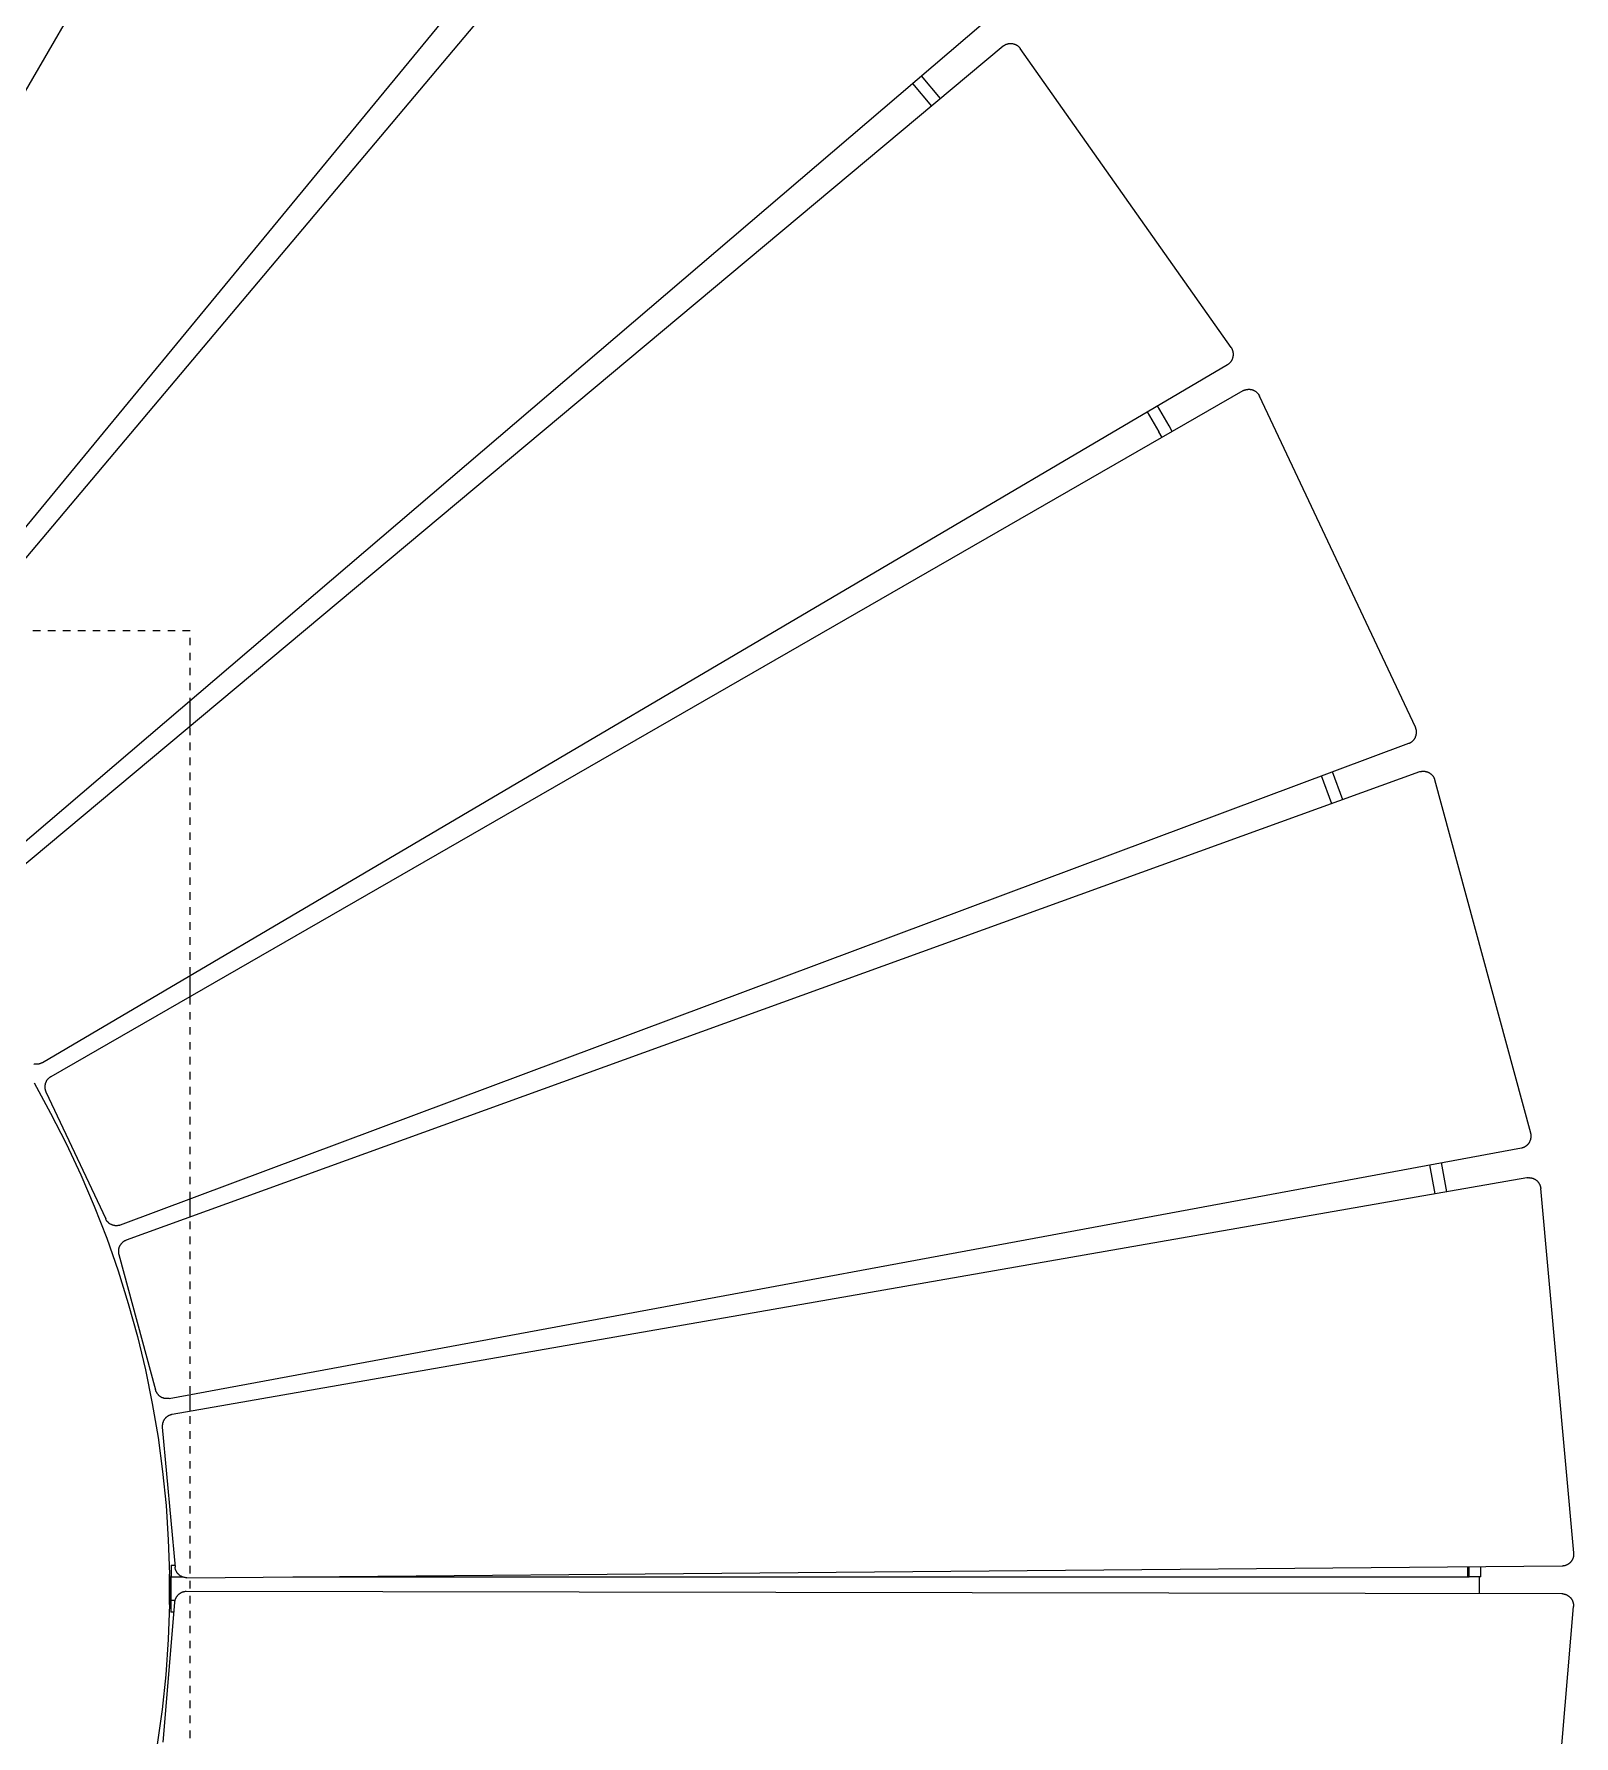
# Model space of a CAD drawing. Header units: inches. Extents: x -4 to 200, y 0 to 129.
# Drawn here: x 49.53 to 70.1, y 30.37 to 53.1 of the extents above; entities that cross this region are included whole.
import ezdxf

# ---------------------------------------------------------------- set-up
doc = ezdxf.new("R2010")
doc.units = ezdxf.units.IN
doc.linetypes.add('HIDDEN', pattern=[1.905, 1.27, -0.635])
doc.layers.add('ZANO_R', color=7, linetype='Continuous', lineweight=0)
doc.layers.add('ZANO_R_przerywana', color=250, linetype='HIDDEN', lineweight=0)

msp = doc.modelspace()

# ---------------------------------------------------------------- linework, layer by layer
at = {"layer": 'ZANO_R'}
for p, q in [((53.92983, 60.15051), (44.71643, 44.25046)), ((46.51442, 43.00105), (58.20336, 57.18086)), ((58.51656, 56.91995), (46.68212, 42.86135)), ((48.23584, 41.3187), (62.20949, 53.25333)), ((62.47264, 52.94199), (48.37673, 41.152)), ((62.47598, 52.94471), (62.47264, 52.94199)), ((62.4794, 52.94734), (62.47598, 52.94471)), ((62.48289, 52.94987), (62.4794, 52.94734)), ((62.48289, 52.94987), (62.48733, 52.9529)), ((62.48733, 52.9529), (62.49188, 52.95577)), ((62.49188, 52.95577), (62.49652, 52.95848)), ((62.49652, 52.95848), (62.50126, 52.96104)), ((62.50126, 52.96104), (62.50607, 52.96343)), ((62.50607, 52.96343), (62.51097, 52.96565)), ((62.51097, 52.96565), (62.51594, 52.96771)), ((62.51594, 52.96771), (62.52098, 52.9696)), ((62.52098, 52.9696), (62.52607, 52.97131)), ((62.52607, 52.97131), (62.53123, 52.97285)), ((62.53123, 52.97285), (62.53643, 52.97421)), ((62.53643, 52.97421), (62.54168, 52.97539)), ((62.54168, 52.97539), (62.54696, 52.97639)), ((62.54696, 52.97639), (62.55228, 52.97722)), ((62.55228, 52.97722), (62.55762, 52.97786)), ((62.55762, 52.97786), (62.56297, 52.97831)), ((62.56297, 52.97831), (62.56834, 52.97859)), ((62.56834, 52.97859), (62.57372, 52.97868)), ((62.57372, 52.97868), (62.5791, 52.97859)), ((62.5791, 52.97859), (62.58447, 52.97831)), ((62.58447, 52.97831), (62.58983, 52.97785)), ((62.58983, 52.97785), (62.59517, 52.97721)), ((62.59517, 52.97721), (62.60048, 52.97638)), ((62.60048, 52.97638), (62.60577, 52.97538)), ((62.60577, 52.97538), (62.61101, 52.97419)), ((62.61101, 52.97419), (62.61622, 52.97283)), ((62.61622, 52.97283), (62.62137, 52.97129)), ((62.62137, 52.97129), (62.62647, 52.96957)), ((62.62647, 52.96957), (62.6315, 52.96768)), ((62.6315, 52.96768), (62.63647, 52.96563)), ((62.63647, 52.96563), (62.64136, 52.9634)), ((62.64136, 52.9634), (62.64618, 52.961)), ((62.64618, 52.961), (62.65091, 52.95845)), ((62.65091, 52.95845), (62.65555, 52.95573)), ((62.65555, 52.95573), (62.6601, 52.95286)), ((62.6601, 52.95286), (62.66455, 52.94983)), ((62.66455, 52.94983), (62.66888, 52.94665)), ((62.66888, 52.94665), (62.67311, 52.94333)), ((62.67311, 52.94333), (62.67723, 52.93986)), ((62.67723, 52.93986), (62.68122, 52.93626)), ((62.68122, 52.93626), (62.68508, 52.93252)), ((62.68508, 52.93252), (62.68882, 52.92865)), ((62.68882, 52.92865), (62.69242, 52.92466)), ((62.69242, 52.92466), (62.69589, 52.92055)), ((62.69589, 52.92055), (62.69921, 52.91632)), ((62.69921, 52.91632), (62.70238, 52.91198)), ((65.52151, 48.91631), (62.70238, 52.91198)), ((61.63723, 52.24325), (61.38134, 52.54602)), ((61.26158, 52.44373), (61.51642, 52.1422)), ((65.52454, 48.91186), (65.52151, 48.91631)), ((65.52741, 48.90731), (65.52454, 48.91186)), ((65.53013, 48.90267), (65.52741, 48.90731)), ((65.53268, 48.89794), (65.53013, 48.90267)), ((65.53507, 48.89312), (65.53268, 48.89794)), ((65.5373, 48.88823), (65.53507, 48.89312)), ((65.53935, 48.88326), (65.5373, 48.88823)), ((49.63897, 39.36298), (65.47276, 48.6898)), ((65.47276, 48.6898), (65.47644, 48.69204)), ((65.47644, 48.69204), (65.48006, 48.69437)), ((65.48006, 48.69437), (65.48362, 48.69681)), ((65.48362, 48.69681), (65.48796, 48.69999)), ((65.48796, 48.69999), (65.49219, 48.70331)), ((65.49219, 48.70331), (65.4963, 48.70677)), ((65.4963, 48.70677), (65.5003, 48.71037)), ((65.5003, 48.71037), (65.50417, 48.71411)), ((65.50417, 48.71411), (65.5079, 48.71798)), ((65.5079, 48.71798), (65.51151, 48.72197)), ((65.51151, 48.72197), (65.51497, 48.72608)), ((65.51497, 48.72608), (65.5183, 48.73031)), ((65.5183, 48.73031), (65.52147, 48.73465)), ((65.52147, 48.73465), (65.5245, 48.73909)), ((65.5245, 48.73909), (65.52738, 48.74364)), ((65.52738, 48.74364), (65.53009, 48.74828)), ((65.53009, 48.74828), (65.53265, 48.75301)), ((65.53265, 48.75301), (65.53504, 48.75783)), ((65.53504, 48.75783), (65.53727, 48.76273)), ((65.53727, 48.76273), (65.53933, 48.76769)), ((65.53933, 48.76769), (65.54122, 48.77273)), ((65.54124, 48.87822), (65.53935, 48.88326)), ((65.54122, 48.77273), (65.54293, 48.77783)), ((65.54295, 48.87312), (65.54124, 48.87822)), ((65.54293, 48.77783), (65.54447, 48.78298)), ((65.54449, 48.86797), (65.54295, 48.87312)), ((65.54447, 48.78298), (65.54584, 48.78818)), ((65.54585, 48.86276), (65.54449, 48.86797)), ((65.54584, 48.78818), (65.54702, 48.79343)), ((65.54704, 48.85752), (65.54585, 48.86276)), ((65.54702, 48.79343), (65.54803, 48.79871)), ((65.54804, 48.85223), (65.54704, 48.85752)), ((65.54803, 48.79871), (65.54885, 48.80403)), ((65.54886, 48.84692), (65.54804, 48.85223)), ((65.54885, 48.80403), (65.54949, 48.80937)), ((65.5495, 48.84158), (65.54886, 48.84692)), ((65.54949, 48.80937), (65.54995, 48.81472)), ((65.54996, 48.83622), (65.5495, 48.84158)), ((65.54995, 48.81472), (65.55023, 48.8201)), ((65.55023, 48.83085), (65.54996, 48.83622)), ((65.55032, 48.82547), (65.55023, 48.83085)), ((65.55023, 48.8201), (65.55032, 48.82547)), ((65.67784, 48.3375), (49.74878, 39.17435)), ((65.68161, 48.3396), (65.67784, 48.3375)), ((65.68543, 48.34159), (65.68161, 48.3396)), ((65.6893, 48.34348), (65.68543, 48.34159)), ((65.6893, 48.34348), (65.69421, 48.34569)), ((65.69421, 48.34569), (65.69919, 48.34772)), ((65.69919, 48.34772), (65.70423, 48.34959)), ((65.70423, 48.34959), (65.70933, 48.35128)), ((65.70933, 48.35128), (65.71449, 48.3528)), ((65.71449, 48.3528), (65.7197, 48.35414)), ((65.7197, 48.35414), (65.72495, 48.35531)), ((65.72495, 48.35531), (65.73024, 48.35629)), ((65.73024, 48.35629), (65.73556, 48.35709)), ((65.73556, 48.35709), (65.7409, 48.35771)), ((65.7409, 48.35771), (65.74626, 48.35815)), ((65.74626, 48.35815), (65.75163, 48.3584)), ((65.75163, 48.3584), (65.75701, 48.35847)), ((65.75701, 48.35847), (65.76239, 48.35836)), ((65.76239, 48.35836), (65.76776, 48.35806)), ((65.76776, 48.35806), (65.77311, 48.35758)), ((65.77311, 48.35758), (65.77845, 48.35692)), ((65.77845, 48.35692), (65.78376, 48.35608)), ((65.78376, 48.35608), (65.78904, 48.35505)), ((65.78904, 48.35505), (65.79428, 48.35385)), ((65.79428, 48.35385), (65.79948, 48.35246)), ((65.79948, 48.35246), (65.80463, 48.3509)), ((65.80463, 48.3509), (65.80972, 48.34917)), ((65.80972, 48.34917), (65.81475, 48.34726)), ((65.81475, 48.34726), (65.81971, 48.34518)), ((65.81971, 48.34518), (65.82459, 48.34294)), ((65.82459, 48.34294), (65.8294, 48.34052)), ((65.8294, 48.34052), (65.83412, 48.33795)), ((65.83412, 48.33795), (65.83875, 48.33522)), ((65.83875, 48.33522), (65.84329, 48.33232)), ((65.84329, 48.33232), (65.84772, 48.32928)), ((65.84772, 48.32928), (65.85205, 48.32609)), ((65.85205, 48.32609), (65.85627, 48.32275)), ((65.85627, 48.32275), (65.86037, 48.31927)), ((65.86037, 48.31927), (65.86434, 48.31565)), ((65.86434, 48.31565), (65.8682, 48.31189)), ((65.8682, 48.31189), (65.87192, 48.30801)), ((65.87192, 48.30801), (65.8755, 48.30401)), ((65.8755, 48.30401), (65.87895, 48.29988)), ((65.87895, 48.29988), (65.88226, 48.29564)), ((65.88226, 48.29564), (65.88542, 48.29128)), ((65.88542, 48.29128), (65.88843, 48.28682)), ((65.88843, 48.28682), (65.89128, 48.28227)), ((65.89128, 48.28227), (65.89398, 48.27761)), ((65.89398, 48.27761), (65.89651, 48.27287)), ((65.89651, 48.27287), (65.89889, 48.26804)), ((67.98135, 43.84354), (65.89889, 48.26804)), ((64.39864, 48.05709), (64.55444, 47.79032)), ((64.69085, 47.86907), (64.53435, 48.13703)), ((64.59727, 47.7159), (64.55444, 47.79032)), ((64.7338, 47.79444), (64.69085, 47.86907)), ((51.6115, 43.8576), (51.6115, 44.20179)), ((67.94187, 43.65734), (67.94588, 43.66093)), ((67.94588, 43.66093), (67.94976, 43.66465)), ((67.94976, 43.66465), (67.95352, 43.6685)), ((67.95352, 43.6685), (67.95714, 43.67248)), ((67.95714, 43.67248), (67.96062, 43.67658)), ((67.96062, 43.67658), (67.96396, 43.6808)), ((67.96396, 43.6808), (67.96715, 43.68512)), ((67.96715, 43.68512), (67.97019, 43.68956)), ((67.97019, 43.68956), (67.97308, 43.69409)), ((67.97308, 43.69409), (67.97582, 43.69872)), ((67.97582, 43.69872), (67.97839, 43.70345)), ((67.97839, 43.70345), (67.9808, 43.70825)), ((67.9808, 43.70825), (67.98305, 43.71314)), ((67.98355, 43.83864), (67.98135, 43.84354)), ((67.98305, 43.71314), (67.98513, 43.7181)), ((67.98559, 43.83366), (67.98355, 43.83864)), ((67.98513, 43.7181), (67.98704, 43.72313)), ((67.98746, 43.82862), (67.98559, 43.83366)), ((67.98704, 43.72313), (67.98877, 43.72822)), ((67.98915, 43.82351), (67.98746, 43.82862)), ((67.98877, 43.72822), (67.99033, 43.73337)), ((67.99067, 43.81835), (67.98915, 43.82351)), ((67.99033, 43.73337), (67.99171, 43.73856)), ((67.99201, 43.81315), (67.99067, 43.81835)), ((67.99171, 43.73856), (67.99292, 43.74381)), ((67.99318, 43.8079), (67.99201, 43.81315)), ((67.99292, 43.74381), (67.99394, 43.74908)), ((67.99416, 43.80261), (67.99318, 43.8079)), ((67.99394, 43.74908), (67.99479, 43.7544)), ((67.99496, 43.79729), (67.99416, 43.80261)), ((67.99479, 43.7544), (67.99545, 43.75973)), ((67.99558, 43.79195), (67.99496, 43.79729)), ((67.99545, 43.75973), (67.99593, 43.76509)), ((67.99602, 43.78659), (67.99558, 43.79195)), ((67.99593, 43.76509), (67.99623, 43.77046)), ((67.99627, 43.78121), (67.99602, 43.78659)), ((67.99623, 43.77046), (67.99634, 43.77584)), ((67.99634, 43.77584), (67.99627, 43.78121)), ((50.68117, 37.19333), (67.894, 43.62894)), ((67.894, 43.62894), (67.89802, 43.6305)), ((67.89802, 43.6305), (67.90199, 43.63218)), ((67.90199, 43.63218), (67.90591, 43.63396)), ((67.90591, 43.63396), (67.91074, 43.63633)), ((67.91074, 43.63633), (67.91548, 43.63887)), ((67.91548, 43.63887), (67.92013, 43.64157)), ((67.92013, 43.64157), (67.92469, 43.64442)), ((67.92469, 43.64442), (67.92915, 43.64743)), ((67.92915, 43.64743), (67.9335, 43.65059)), ((67.9335, 43.65059), (67.93775, 43.65389)), ((67.93775, 43.65389), (67.94187, 43.65734)), ((68.03479, 43.24638), (50.75656, 36.98849)), ((67.01111, 42.87562), (66.87416, 43.24764)), ((68.03886, 43.24779), (68.03479, 43.24638)), ((68.04297, 43.24909), (68.03886, 43.24779)), ((68.04712, 43.25028), (68.04297, 43.24909)), ((68.04712, 43.25028), (68.05233, 43.2516)), ((68.05233, 43.2516), (68.05759, 43.25274)), ((68.05759, 43.25274), (68.06288, 43.25371)), ((68.06288, 43.25371), (68.0682, 43.25449)), ((68.0682, 43.25449), (68.07354, 43.25509)), ((68.07354, 43.25509), (68.0789, 43.25551)), ((68.0789, 43.25551), (68.08428, 43.25574)), ((68.08428, 43.25574), (68.08965, 43.25579)), ((68.08965, 43.25579), (68.09503, 43.25565)), ((68.09503, 43.25565), (68.1004, 43.25534)), ((68.1004, 43.25534), (68.10576, 43.25484)), ((68.10576, 43.25484), (68.11109, 43.25415)), ((68.11109, 43.25415), (68.1164, 43.25329)), ((68.1164, 43.25329), (68.12167, 43.25224)), ((68.12167, 43.25224), (68.12691, 43.25102)), ((68.12691, 43.25102), (68.1321, 43.24962)), ((68.1321, 43.24962), (68.13724, 43.24804)), ((68.13724, 43.24804), (68.14233, 43.24628)), ((68.14233, 43.24628), (68.14735, 43.24436)), ((68.14735, 43.24436), (68.1523, 43.24226)), ((68.1523, 43.24226), (68.15718, 43.23999)), ((68.15718, 43.23999), (68.16198, 43.23756)), ((68.16198, 43.23756), (68.16669, 43.23497)), ((68.16669, 43.23497), (68.17131, 43.23222)), ((68.17131, 43.23222), (68.17583, 43.22931)), ((68.17583, 43.22931), (68.18026, 43.22625)), ((68.18026, 43.22625), (68.18457, 43.22304)), ((68.18457, 43.22304), (68.18877, 43.21969)), ((68.18877, 43.21969), (68.19286, 43.21619)), ((68.19286, 43.21619), (68.19683, 43.21256)), ((68.19683, 43.21256), (68.20066, 43.20879)), ((68.20066, 43.20879), (68.20437, 43.20489)), ((68.20437, 43.20489), (68.20794, 43.20087)), ((66.86302, 42.82198), (66.72663, 43.19248)), ((68.20794, 43.20087), (68.21138, 43.19673)), ((68.21138, 43.19673), (68.21466, 43.19248)), ((68.21466, 43.19248), (68.21781, 43.18811)), ((68.21781, 43.18811), (68.2208, 43.18364)), ((68.2208, 43.18364), (68.22363, 43.17907)), ((68.22363, 43.17907), (68.22631, 43.17441)), ((68.22631, 43.17441), (68.22883, 43.16966)), ((68.22883, 43.16966), (68.23119, 43.16482)), ((68.23119, 43.16482), (68.23338, 43.15991)), ((68.23338, 43.15991), (68.23539, 43.15492)), ((68.23539, 43.15492), (68.23724, 43.14987)), ((68.23724, 43.14987), (68.23892, 43.14476)), ((68.23892, 43.14476), (68.24042, 43.1396)), ((69.52293, 38.4207), (68.24042, 43.1396)), ((51.6115, 40.24588), (51.6115, 40.52489)), ((49.52856, 39.34416), (49.52322, 39.34531)), ((49.53392, 39.3432), (49.52856, 39.34416)), ((49.53932, 39.34243), (49.53392, 39.3432)), ((49.54474, 39.34184), (49.53932, 39.34243)), ((49.55018, 39.34144), (49.54474, 39.34184)), ((49.55563, 39.34123), (49.55018, 39.34144)), ((49.56108, 39.3412), (49.55563, 39.34123)), ((49.56653, 39.34137), (49.56108, 39.3412)), ((49.57197, 39.34172), (49.56653, 39.34137)), ((49.5774, 39.34226), (49.57197, 39.34172)), ((49.5828, 39.34299), (49.5774, 39.34226)), ((49.58817, 39.34391), (49.5828, 39.34299)), ((49.59351, 39.34501), (49.58817, 39.34391)), ((49.59881, 39.3463), (49.59351, 39.34501)), ((49.60406, 39.34776), (49.59881, 39.3463)), ((49.60926, 39.34941), (49.60406, 39.34776)), ((49.6144, 39.35124), (49.60926, 39.34941)), ((49.61947, 39.35325), (49.6144, 39.35124)), ((49.62447, 39.35543), (49.61947, 39.35325)), ((49.62939, 39.35778), (49.62447, 39.35543)), ((49.63422, 39.3603), (49.62939, 39.35778)), ((49.63897, 39.36298), (49.63422, 39.3603)), ((49.6887, 39.11262), (49.6862, 39.10778)), ((49.69137, 39.11738), (49.6887, 39.11262)), ((49.69421, 39.12203), (49.69137, 39.11738)), ((49.6972, 39.12659), (49.69421, 39.12203)), ((49.70035, 39.13104), (49.6972, 39.12659)), ((49.70366, 39.13538), (49.70035, 39.13104)), ((49.70711, 39.1396), (49.70366, 39.13538)), ((49.7107, 39.1437), (49.70711, 39.1396)), ((49.71444, 39.14767), (49.7107, 39.1437)), ((49.71831, 39.15151), (49.71444, 39.14767)), ((49.72231, 39.15522), (49.71831, 39.15151)), ((49.72643, 39.15878), (49.72231, 39.15522)), ((49.73068, 39.1622), (49.72643, 39.15878)), ((49.73504, 39.16547), (49.73068, 39.1622)), ((49.73952, 39.16859), (49.73504, 39.16547)), ((49.7441, 39.17155), (49.73952, 39.16859)), ((49.74878, 39.17435), (49.7441, 39.17155)), ((49.5259, 39.09066), (49.74795, 38.68924)), ((49.66997, 39.04487), (49.66982, 39.03942)), ((49.66982, 39.03942), (49.66986, 39.03397)), ((49.66986, 39.03397), (49.67008, 39.02852)), ((49.6703, 39.05032), (49.66997, 39.04487)), ((49.67008, 39.02852), (49.6705, 39.02309)), ((49.67083, 39.05574), (49.6703, 39.05032)), ((49.6705, 39.02309), (49.6711, 39.01767)), ((49.67154, 39.06115), (49.67083, 39.05574)), ((49.6711, 39.01767), (49.67189, 39.01227)), ((49.67245, 39.06653), (49.67154, 39.06115)), ((49.67189, 39.01227), (49.67287, 39.00691)), ((49.67353, 39.07187), (49.67245, 39.06653)), ((49.67287, 39.00691), (49.67403, 39.00158)), ((49.6748, 39.07717), (49.67353, 39.07187)), ((49.67403, 39.00158), (49.67538, 38.9963)), ((49.67626, 39.08243), (49.6748, 39.07717)), ((49.67538, 38.9963), (49.67691, 38.99106)), ((49.67789, 39.08763), (49.67626, 39.08243)), ((49.67691, 38.99106), (49.67862, 38.98589)), ((49.6797, 39.09277), (49.67789, 39.08763)), ((49.67862, 38.98589), (49.6805, 38.98077)), ((49.68169, 39.09785), (49.6797, 39.09277)), ((49.6805, 38.98077), (49.68257, 38.97572)), ((49.68386, 39.10285), (49.68169, 39.09785)), ((49.68257, 38.97572), (49.6848, 38.97075)), ((49.6862, 39.10778), (49.68386, 39.10285)), ((49.6848, 38.97075), (50.48351, 37.27378)), ((49.74795, 38.68924), (49.95631, 38.28056)), ((49.95631, 38.28056), (50.15076, 37.86508)), ((51.33079, 34.87566), (69.39965, 38.22452)), ((69.39965, 38.22452), (69.40387, 38.22537)), ((69.40387, 38.22537), (69.40808, 38.22633)), ((69.40808, 38.22633), (69.41225, 38.2274)), ((69.41225, 38.2274), (69.41742, 38.2289)), ((69.41742, 38.2289), (69.42253, 38.23057)), ((69.42253, 38.23057), (69.42758, 38.23242)), ((69.42758, 38.23242), (69.43256, 38.23444)), ((69.43256, 38.23444), (69.43748, 38.23663)), ((69.43748, 38.23663), (69.44231, 38.23898)), ((69.44231, 38.23898), (69.44706, 38.2415)), ((69.44706, 38.2415), (69.45173, 38.24418)), ((69.45173, 38.24418), (69.4563, 38.24702)), ((69.4563, 38.24702), (69.46076, 38.25001)), ((69.46076, 38.25001), (69.46513, 38.25315)), ((69.46513, 38.25315), (69.46938, 38.25644)), ((69.46938, 38.25644), (69.47353, 38.25987)), ((69.47353, 38.25987), (69.47755, 38.26345)), ((69.47755, 38.26345), (69.48144, 38.26715)), ((69.48144, 38.26715), (69.48521, 38.27099)), ((69.48521, 38.27099), (69.48884, 38.27495)), ((69.48884, 38.27495), (69.49234, 38.27904)), ((69.49234, 38.27904), (69.4957, 38.28324)), ((69.4957, 38.28324), (69.49891, 38.28756)), ((69.49891, 38.28756), (69.50197, 38.29198)), ((69.50197, 38.29198), (69.50487, 38.29651)), ((69.50487, 38.29651), (69.50763, 38.30113)), ((69.50763, 38.30113), (69.51022, 38.30584)), ((69.51022, 38.30584), (69.51265, 38.31064)), ((69.51265, 38.31064), (69.51491, 38.31551)), ((69.51491, 38.31551), (69.51701, 38.32047)), ((69.51701, 38.32047), (69.51894, 38.32549)), ((69.51894, 38.32549), (69.52069, 38.33057)), ((69.52069, 38.33057), (69.52227, 38.33571)), ((69.52227, 38.33571), (69.52367, 38.34091)), ((69.52426, 38.41549), (69.52293, 38.4207)), ((69.52367, 38.34091), (69.5249, 38.34614)), ((69.5254, 38.41023), (69.52426, 38.41549)), ((69.5249, 38.34614), (69.52594, 38.35142)), ((69.52636, 38.40494), (69.5254, 38.41023)), ((69.52594, 38.35142), (69.52681, 38.35673)), ((69.52714, 38.39962), (69.52636, 38.40494)), ((69.52681, 38.35673), (69.52749, 38.36206)), ((69.52774, 38.39427), (69.52714, 38.39962)), ((69.52749, 38.36206), (69.52799, 38.36742)), ((69.52816, 38.38891), (69.52774, 38.39427)), ((69.52799, 38.36742), (69.52831, 38.37278)), ((69.52839, 38.38354), (69.52816, 38.38891)), ((69.52831, 38.37278), (69.52844, 38.37816)), ((69.52844, 38.37816), (69.52839, 38.38354)), ((68.24486, 37.60897), (68.17485, 37.99752)), ((68.40001, 37.63608), (68.32972, 38.02622)), ((50.15076, 37.86508), (50.33107, 37.44326)), ((69.47187, 37.82333), (51.36946, 34.66085)), ((69.47612, 37.82401), (69.47187, 37.82333)), ((69.4804, 37.82458), (69.47612, 37.82401)), ((69.48468, 37.82503), (69.4804, 37.82458)), ((69.48468, 37.82503), (69.49005, 37.82542)), ((69.49005, 37.82542), (69.49542, 37.82564)), ((69.49542, 37.82564), (69.5008, 37.82567)), ((69.5008, 37.82567), (69.50618, 37.82551)), ((69.50618, 37.82551), (69.51154, 37.82517)), ((69.51154, 37.82517), (69.5169, 37.82465)), ((69.5169, 37.82465), (69.52223, 37.82395)), ((69.52223, 37.82395), (69.52753, 37.82307)), ((69.52753, 37.82307), (69.5328, 37.822)), ((69.5328, 37.822), (69.53804, 37.82076)), ((69.53804, 37.82076), (69.54322, 37.81933)), ((69.54322, 37.81933), (69.54836, 37.81773)), ((69.54836, 37.81773), (69.55344, 37.81596)), ((69.55344, 37.81596), (69.55845, 37.81402)), ((69.55845, 37.81402), (69.56339, 37.8119)), ((69.56339, 37.8119), (69.56826, 37.80962)), ((69.56826, 37.80962), (69.57305, 37.80717)), ((69.57305, 37.80717), (69.57775, 37.80456)), ((69.57775, 37.80456), (69.58236, 37.80179)), ((69.58236, 37.80179), (69.58688, 37.79886)), ((69.58688, 37.79886), (69.59129, 37.79579)), ((69.59129, 37.79579), (69.59559, 37.79256)), ((69.59559, 37.79256), (69.59978, 37.78919)), ((69.59978, 37.78919), (69.60385, 37.78568)), ((69.60385, 37.78568), (69.60781, 37.78203)), ((69.60781, 37.78203), (69.61163, 37.77825)), ((69.61163, 37.77825), (69.61532, 37.77434)), ((69.61532, 37.77434), (69.61888, 37.7703)), ((69.61888, 37.7703), (69.62229, 37.76615)), ((69.62229, 37.76615), (69.62557, 37.76188)), ((69.62557, 37.76188), (69.62869, 37.7575)), ((69.62869, 37.7575), (69.63167, 37.75302)), ((69.63167, 37.75302), (69.63449, 37.74844)), ((69.63449, 37.74844), (69.63715, 37.74377)), ((51.6115, 37.29814), (51.6115, 37.54116)), ((69.63715, 37.74377), (69.63965, 37.73901)), ((69.63965, 37.73901), (69.64199, 37.73416)), ((69.64199, 37.73416), (69.64416, 37.72924)), ((69.64416, 37.72924), (69.64616, 37.72425)), ((69.64616, 37.72425), (69.64798, 37.71919)), ((69.64798, 37.71919), (69.64964, 37.71408)), ((69.64964, 37.71408), (69.65112, 37.7089)), ((69.65112, 37.7089), (69.65242, 37.70369)), ((69.65242, 37.70369), (69.65354, 37.69843)), ((69.65354, 37.69843), (69.65449, 37.69313)), ((69.65449, 37.69313), (69.65525, 37.68781)), ((69.65525, 37.68781), (69.65583, 37.68246)), ((70.09943, 32.81255), (69.65583, 37.68246)), ((50.33107, 37.44326), (50.49703, 37.01561)), ((50.48591, 37.26889), (50.48351, 37.27378)), ((50.48849, 37.26409), (50.48591, 37.26889)), ((50.49123, 37.25937), (50.48849, 37.26409)), ((50.49413, 37.25475), (50.49123, 37.25937)), ((50.49719, 37.25024), (50.49413, 37.25475)), ((50.5004, 37.24584), (50.49719, 37.25024)), ((50.50377, 37.24155), (50.5004, 37.24584)), ((50.50728, 37.23737), (50.50377, 37.24155)), ((50.51093, 37.23333), (50.50728, 37.23737)), ((50.51472, 37.22941), (50.51093, 37.23333)), ((50.51865, 37.22562), (50.51472, 37.22941)), ((50.5227, 37.22197), (50.51865, 37.22562)), ((50.52688, 37.21847), (50.5227, 37.22197)), ((50.53117, 37.21511), (50.52688, 37.21847)), ((50.53558, 37.2119), (50.53117, 37.21511)), ((50.5401, 37.20885), (50.53558, 37.2119)), ((50.54472, 37.20596), (50.5401, 37.20885)), ((50.54944, 37.20322), (50.54472, 37.20596)), ((50.55425, 37.20065), (50.54944, 37.20322)), ((50.55915, 37.19825), (50.55425, 37.20065)), ((50.56412, 37.19603), (50.55915, 37.19825)), ((50.56917, 37.19397), (50.56412, 37.19603)), ((50.57429, 37.19209), (50.56917, 37.19397)), ((50.57947, 37.19039), (50.57429, 37.19209)), ((50.58471, 37.18887), (50.57947, 37.19039)), ((50.58999, 37.18753), (50.58471, 37.18887)), ((50.59532, 37.18637), (50.58999, 37.18753)), ((50.60069, 37.1854), (50.59532, 37.18637)), ((50.60608, 37.18462), (50.60069, 37.1854)), ((50.6115, 37.18402), (50.60608, 37.18462)), ((50.61694, 37.18362), (50.6115, 37.18402)), ((50.62239, 37.1834), (50.61694, 37.18362)), ((50.62784, 37.18337), (50.62239, 37.1834)), ((50.63329, 37.18352), (50.62784, 37.18337)), ((50.63873, 37.18387), (50.63329, 37.18352)), ((50.64416, 37.1844), (50.63873, 37.18387)), ((50.64956, 37.18512), (50.64416, 37.1844)), ((50.65494, 37.18603), (50.64956, 37.18512)), ((50.66028, 37.18713), (50.65494, 37.18603)), ((50.66558, 37.18841), (50.66028, 37.18713)), ((50.67084, 37.18987), (50.66558, 37.18841)), ((50.67604, 37.19151), (50.67084, 37.18987)), ((50.68117, 37.19333), (50.67604, 37.19151)), ((50.49703, 37.01561), (50.64847, 36.58259)), ((50.65286, 36.84768), (50.6527, 36.84223)), ((50.6527, 36.84223), (50.65273, 36.83678)), ((50.65273, 36.83678), (50.65295, 36.83133)), ((50.6532, 36.85312), (50.65286, 36.84768)), ((50.65374, 36.85855), (50.6532, 36.85312)), ((50.65446, 36.86395), (50.65374, 36.85855)), ((50.65537, 36.86933), (50.65446, 36.86395)), ((50.65646, 36.87467), (50.65537, 36.86933)), ((50.65774, 36.87997), (50.65646, 36.87467)), ((50.6592, 36.88523), (50.65774, 36.87997)), ((50.66084, 36.89042), (50.6592, 36.88523)), ((50.66266, 36.89556), (50.66084, 36.89042)), ((50.66466, 36.90064), (50.66266, 36.89556)), ((50.66683, 36.90564), (50.66466, 36.90064)), ((50.66918, 36.91056), (50.66683, 36.90564)), ((50.67169, 36.9154), (50.66918, 36.91056)), ((50.67437, 36.92015), (50.67169, 36.9154)), ((50.67721, 36.9248), (50.67437, 36.92015)), ((50.68021, 36.92936), (50.67721, 36.9248)), ((50.68337, 36.9338), (50.68021, 36.92936)), ((50.68668, 36.93814), (50.68337, 36.9338)), ((50.69014, 36.94235), (50.68668, 36.93814)), ((50.69374, 36.94645), (50.69014, 36.94235)), ((50.69748, 36.95041), (50.69374, 36.94645)), ((50.70135, 36.95425), (50.69748, 36.95041)), ((50.70536, 36.95795), (50.70135, 36.95425)), ((50.70949, 36.96151), (50.70536, 36.95795)), ((50.71374, 36.96492), (50.70949, 36.96151)), ((50.71811, 36.96819), (50.71374, 36.96492)), ((50.72259, 36.9713), (50.71811, 36.96819)), ((50.72717, 36.97425), (50.72259, 36.9713)), ((50.73185, 36.97704), (50.72717, 36.97425)), ((50.73663, 36.97967), (50.73185, 36.97704)), ((50.74149, 36.98214), (50.73663, 36.97967)), ((50.74644, 36.98443), (50.74149, 36.98214)), ((50.75146, 36.98655), (50.74644, 36.98443)), ((50.75656, 36.98849), (50.75146, 36.98655)), ((50.65295, 36.83133), (50.65336, 36.82589)), ((50.65336, 36.82589), (50.65396, 36.82047)), ((50.65396, 36.82047), (50.65474, 36.81508)), ((50.65474, 36.81508), (50.65571, 36.80971)), ((50.65571, 36.80971), (50.65686, 36.80438)), ((50.65686, 36.80438), (50.6582, 36.7991)), ((50.6582, 36.7991), (51.1501, 34.98922)), ((50.64847, 36.58259), (50.78519, 36.1447)), ((50.78519, 36.1447), (50.90705, 35.70245)), ((50.90705, 35.70245), (51.01391, 35.25634)), ((51.01391, 35.25634), (51.10565, 34.80687)), ((51.10565, 34.80687), (51.18215, 34.35456)), ((51.15162, 34.98398), (51.1501, 34.98922)), ((51.15332, 34.9788), (51.15162, 34.98398)), ((51.1552, 34.97368), (51.15332, 34.9788)), ((51.15726, 34.96863), (51.1552, 34.97368)), ((51.15948, 34.96366), (51.15726, 34.96863)), ((51.16188, 34.95876), (51.15948, 34.96366)), ((51.16445, 34.95395), (51.16188, 34.95876)), ((51.16719, 34.94923), (51.16445, 34.95395)), ((51.17008, 34.94461), (51.16719, 34.94923)), ((51.17313, 34.94009), (51.17008, 34.94461)), ((51.17634, 34.93568), (51.17313, 34.94009)), ((51.1797, 34.93139), (51.17634, 34.93568)), ((51.1832, 34.92721), (51.1797, 34.93139)), ((51.18685, 34.92316), (51.1832, 34.92721)), ((51.19064, 34.91923), (51.18685, 34.92316)), ((51.19456, 34.91544), (51.19064, 34.91923)), ((51.1986, 34.91179), (51.19456, 34.91544)), ((51.20278, 34.90828), (51.1986, 34.91179)), ((51.20707, 34.90491), (51.20278, 34.90828)), ((51.21147, 34.9017), (51.20707, 34.90491)), ((51.21598, 34.89864), (51.21147, 34.9017)), ((51.2206, 34.89574), (51.21598, 34.89864)), ((51.22532, 34.893), (51.2206, 34.89574)), ((51.23012, 34.89043), (51.22532, 34.893)), ((51.23501, 34.88802), (51.23012, 34.89043)), ((51.23999, 34.88578), (51.23501, 34.88802)), ((51.24503, 34.88372), (51.23999, 34.88578)), ((51.25015, 34.88183), (51.24503, 34.88372)), ((51.25533, 34.88012), (51.25015, 34.88183)), ((51.26056, 34.8786), (51.25533, 34.88012)), ((51.26585, 34.87725), (51.26056, 34.8786)), ((51.27117, 34.87609), (51.26585, 34.87725)), ((51.27654, 34.87511), (51.27117, 34.87609)), ((51.28193, 34.87432), (51.27654, 34.87511)), ((51.28735, 34.87371), (51.28193, 34.87432)), ((51.29279, 34.8733), (51.28735, 34.87371)), ((51.29824, 34.87307), (51.29279, 34.8733)), ((51.30369, 34.87303), (51.29824, 34.87307)), ((51.30914, 34.87318), (51.30369, 34.87303)), ((51.31458, 34.87352), (51.30914, 34.87318)), ((51.32001, 34.87405), (51.31458, 34.87352)), ((51.32541, 34.87476), (51.32001, 34.87405)), ((51.33079, 34.87566), (51.32541, 34.87476)), ((51.6115, 34.70313), (51.6115, 34.92769)), ((51.25112, 34.56613), (51.24912, 34.56106)), ((51.2533, 34.57113), (51.25112, 34.56613)), ((51.25565, 34.57605), (51.2533, 34.57113)), ((51.25817, 34.58089), (51.25565, 34.57605)), ((51.26086, 34.58563), (51.25817, 34.58089)), ((51.26371, 34.59028), (51.26086, 34.58563)), ((51.26671, 34.59483), (51.26371, 34.59028)), ((51.26988, 34.59927), (51.26671, 34.59483)), ((51.27319, 34.6036), (51.26988, 34.59927)), ((51.27665, 34.60781), (51.27319, 34.6036)), ((51.28026, 34.6119), (51.27665, 34.60781)), ((51.28401, 34.61586), (51.28026, 34.6119)), ((51.28789, 34.61969), (51.28401, 34.61586)), ((51.2919, 34.62339), (51.28789, 34.61969)), ((51.29603, 34.62694), (51.2919, 34.62339)), ((51.30029, 34.63035), (51.29603, 34.62694)), ((51.30466, 34.63361), (51.30029, 34.63035)), ((51.30915, 34.63671), (51.30466, 34.63361)), ((51.31373, 34.63966), (51.30915, 34.63671)), ((51.31842, 34.64244), (51.31373, 34.63966)), ((51.3232, 34.64507), (51.31842, 34.64244)), ((51.32807, 34.64752), (51.3232, 34.64507)), ((51.33302, 34.64981), (51.32807, 34.64752)), ((51.33805, 34.65192), (51.33302, 34.64981)), ((51.34314, 34.65386), (51.33805, 34.65192)), ((51.3483, 34.65562), (51.34314, 34.65386)), ((51.35352, 34.6572), (51.3483, 34.65562)), ((51.35879, 34.6586), (51.35352, 34.6572)), ((51.36411, 34.65982), (51.35879, 34.6586)), ((51.36946, 34.66085), (51.36411, 34.65982)), ((51.18215, 34.35456), (51.24335, 33.89992)), ((51.23924, 34.51319), (51.23908, 34.50774)), ((51.23908, 34.50774), (51.2391, 34.50229)), ((51.2391, 34.50229), (51.23931, 34.49684)), ((51.2396, 34.51864), (51.23924, 34.51319)), ((51.23931, 34.49684), (51.23971, 34.49141)), ((51.24014, 34.52406), (51.2396, 34.51864)), ((51.23971, 34.49141), (51.40985, 32.62361)), ((51.24087, 34.52946), (51.24014, 34.52406)), ((51.24178, 34.53484), (51.24087, 34.52946)), ((51.24288, 34.54018), (51.24178, 34.53484)), ((51.24417, 34.54548), (51.24288, 34.54018)), ((51.24564, 34.55073), (51.24417, 34.54548)), ((51.24729, 34.55593), (51.24564, 34.55073)), ((51.24912, 34.56106), (51.24729, 34.55593)), ((51.24335, 33.89992), (51.28916, 33.44348)), ((51.28916, 33.44348), (51.31953, 32.98576)), ((51.31953, 32.98576), (51.33443, 32.52726)), ((70.08842, 32.73878), (70.09037, 32.7438)), ((70.09037, 32.7438), (70.09214, 32.74887)), ((70.09214, 32.74887), (70.09374, 32.75401)), ((70.09374, 32.75401), (70.09516, 32.75919)), ((70.09516, 32.75919), (70.09641, 32.76443)), ((70.09641, 32.76443), (70.09747, 32.7697)), ((70.09747, 32.7697), (70.09836, 32.775)), ((70.09836, 32.775), (70.09906, 32.78033)), ((70.09906, 32.78033), (70.09958, 32.78569)), ((70.09983, 32.80718), (70.09943, 32.81255)), ((70.09958, 32.78569), (70.09992, 32.79106)), ((70.10004, 32.80181), (70.09983, 32.80718)), ((70.09992, 32.79106), (70.10007, 32.79643)), ((70.10007, 32.79643), (70.10004, 32.80181)), ((51.33575, 32.32484), (51.33443, 32.52726)), ((51.33453, 32.518), (51.33609, 32.43276)), ((51.35689, 32.65025), (51.35689, 32.49275)), ((51.35689, 32.65025), (51.40742, 32.65025)), ((51.41044, 32.61819), (51.40985, 32.62361)), ((51.41122, 32.61279), (51.41044, 32.61819)), ((51.41218, 32.60742), (51.41122, 32.61279)), ((51.41333, 32.60209), (51.41218, 32.60742)), ((51.41466, 32.5968), (51.41333, 32.60209)), ((51.41617, 32.59157), (51.41466, 32.5968)), ((51.41786, 32.58638), (51.41617, 32.59157)), ((51.41974, 32.58126), (51.41786, 32.58638)), ((51.42178, 32.57621), (51.41974, 32.58126)), ((51.42401, 32.57123), (51.42178, 32.57621)), ((51.4264, 32.56633), (51.42401, 32.57123)), ((51.42896, 32.56152), (51.4264, 32.56633)), ((51.43169, 32.55679), (51.42896, 32.56152)), ((51.43458, 32.55217), (51.43169, 32.55679)), ((51.43762, 32.54765), (51.43458, 32.55217)), ((51.44082, 32.54323), (51.43762, 32.54765)), ((51.44417, 32.53893), (51.44082, 32.54323)), ((51.44767, 32.53475), (51.44417, 32.53893)), ((51.45132, 32.53069), (51.44767, 32.53475)), ((51.4551, 32.52676), (51.45132, 32.53069)), ((51.45901, 32.52297), (51.4551, 32.52676)), ((51.46305, 32.51931), (51.45901, 32.52297)), ((51.46722, 32.51579), (51.46305, 32.51931)), ((51.56808, 32.4804), (69.94395, 32.64076)), ((68.68233, 32.49275), (68.68233, 32.62975)), ((68.70039, 32.49275), (68.6993, 32.6299)), ((68.85789, 32.49274), (68.8568, 32.63127)), ((69.94395, 32.64076), (69.94826, 32.64086)), ((69.94826, 32.64086), (69.95257, 32.64107)), ((69.95257, 32.64107), (69.95687, 32.6414)), ((69.95687, 32.6414), (69.96221, 32.64198)), ((69.96221, 32.64198), (69.96754, 32.64274)), ((69.96754, 32.64274), (69.97283, 32.64369)), ((69.97283, 32.64369), (69.97809, 32.64481)), ((69.97809, 32.64481), (69.98331, 32.64611)), ((69.98331, 32.64611), (69.98848, 32.64759)), ((69.98848, 32.64759), (69.9936, 32.64925)), ((69.9936, 32.64925), (69.99865, 32.65108)), ((69.99865, 32.65108), (70.00365, 32.65308)), ((70.00365, 32.65308), (70.00857, 32.65525)), ((70.00857, 32.65525), (70.01341, 32.65758)), ((70.01341, 32.65758), (70.01817, 32.66008)), ((70.01817, 32.66008), (70.02285, 32.66274)), ((70.02285, 32.66274), (70.02743, 32.66556)), ((70.02743, 32.66556), (70.03191, 32.66854)), ((70.03191, 32.66854), (70.03628, 32.67166)), ((70.03628, 32.67166), (70.04055, 32.67494)), ((70.04055, 32.67494), (70.04471, 32.67835)), ((70.04471, 32.67835), (70.04874, 32.68191)), ((70.04874, 32.68191), (70.05265, 32.6856)), ((70.05265, 32.6856), (70.05643, 32.68943)), ((70.05643, 32.68943), (70.06008, 32.69338)), ((70.06008, 32.69338), (70.06359, 32.69745)), ((70.06359, 32.69745), (70.06697, 32.70164)), ((70.06697, 32.70164), (70.07019, 32.70594)), ((70.07019, 32.70594), (70.07327, 32.71035)), ((70.07327, 32.71035), (70.07619, 32.71487)), ((70.07619, 32.71487), (70.07896, 32.71948)), ((70.07896, 32.71948), (70.08157, 32.72418)), ((70.08157, 32.72418), (70.08402, 32.72897)), ((70.08402, 32.72897), (70.0863, 32.73384)), ((70.0863, 32.73384), (70.08842, 32.73878)), ((51.33409, 32.12261), (51.33572, 32.32484)), ((51.33478, 32.50379), (51.33521, 32.46989)), ((51.33493, 32.49275), (51.35689, 32.49275)), ((51.33578, 32.32074), (51.33577, 32.32379)), ((51.33588, 32.31768), (51.33578, 32.32074)), ((51.33608, 32.31463), (51.33588, 32.31768)), ((51.33603, 32.31463), (51.33589, 32.21711)), ((51.33609, 32.43276), (51.33608, 32.33524)), ((51.33609, 32.43276), (51.33608, 32.31566)), ((51.33608, 32.33422), (51.33608, 32.32233)), ((51.35689, 32.17774), (51.35689, 32.49275)), ((51.35689, 32.49275), (51.50555, 32.49275)), ((51.4715, 32.51242), (51.46722, 32.51579)), ((51.4759, 32.5092), (51.4715, 32.51242)), ((51.48041, 32.50613), (51.4759, 32.5092)), ((51.48503, 32.50323), (51.48041, 32.50613)), ((51.48974, 32.50048), (51.48503, 32.50323)), ((51.49454, 32.4979), (51.48974, 32.50048)), ((51.49943, 32.49548), (51.49454, 32.4979)), ((51.5044, 32.49324), (51.49943, 32.49548)), ((51.50944, 32.49117), (51.5044, 32.49324)), ((51.51456, 32.48928), (51.50944, 32.49117)), ((51.5167, 32.28921), (51.51148, 32.28764)), ((51.51973, 32.48756), (51.51456, 32.48928)), ((51.52197, 32.2906), (51.5167, 32.28921)), ((51.52496, 32.48602), (51.51973, 32.48756)), ((51.52729, 32.29181), (51.52197, 32.2906)), ((51.53024, 32.48467), (51.52496, 32.48602)), ((51.53264, 32.29284), (51.52729, 32.29181)), ((51.53557, 32.4835), (51.53024, 32.48467)), ((51.53803, 32.29367), (51.53264, 32.29284)), ((51.54093, 32.48251), (51.53557, 32.4835)), ((51.54344, 32.29432), (51.53803, 32.29367)), ((51.54633, 32.48171), (51.54093, 32.48251)), ((51.54888, 32.29479), (51.54344, 32.29432)), ((51.55174, 32.4811), (51.54633, 32.48171)), ((51.55432, 32.29506), (51.54888, 32.29479)), ((51.55718, 32.48068), (51.55174, 32.4811)), ((51.55978, 32.29515), (51.55432, 32.29506)), ((51.56263, 32.48044), (51.55718, 32.48068)), ((69.93632, 32.26613), (51.55978, 32.29515)), ((51.56808, 32.4804), (51.56263, 32.48044)), ((52.98364, 32.49275), (68.70039, 32.49275)), ((68.85789, 32.49274), (68.70039, 32.49274)), ((68.83984, 32.26786), (68.83984, 32.49275)), ((51.40257, 32.15081), (51.24579, 30.28184)), ((51.33409, 32.12261), (51.31796, 31.65344)), ((51.33428, 32.13382), (51.3342, 32.12894)), ((51.33589, 32.21711), (51.33422, 32.13305)), ((51.33501, 32.18333), (51.3345, 32.14753)), ((51.35461, 32.17774), (51.33494, 32.17774)), ((51.35461, 32.17774), (51.35461, 32.02024)), ((51.35461, 32.17774), (51.35484, 32.17774)), ((51.40721, 32.17774), (51.35484, 32.17774)), ((51.40312, 32.15623), (51.40257, 32.15081)), ((51.40386, 32.16164), (51.40312, 32.15623)), ((51.40478, 32.16701), (51.40386, 32.16164)), ((51.40589, 32.17235), (51.40478, 32.16701)), ((51.40719, 32.17765), (51.40589, 32.17235)), ((51.40866, 32.18289), (51.40719, 32.17765)), ((51.41032, 32.18809), (51.40866, 32.18289)), ((51.41216, 32.19322), (51.41032, 32.18809)), ((51.41417, 32.19829), (51.41216, 32.19322)), ((51.41635, 32.20329), (51.41417, 32.19829)), ((51.41871, 32.2082), (51.41635, 32.20329)), ((51.42124, 32.21304), (51.41871, 32.2082)), ((51.42393, 32.21778), (51.42124, 32.21304)), ((51.42679, 32.22242), (51.42393, 32.21778)), ((51.4298, 32.22697), (51.42679, 32.22242)), ((51.43297, 32.2314), (51.4298, 32.22697)), ((51.43629, 32.23573), (51.43297, 32.2314)), ((51.43976, 32.23993), (51.43629, 32.23573)), ((51.44337, 32.24402), (51.43976, 32.23993)), ((51.44712, 32.24797), (51.44337, 32.24402)), ((51.45101, 32.2518), (51.44712, 32.24797)), ((51.45503, 32.25549), (51.45101, 32.2518)), ((51.45917, 32.25903), (51.45503, 32.25549)), ((51.46343, 32.26243), (51.45917, 32.25903)), ((51.46781, 32.26569), (51.46343, 32.26243)), ((51.47229, 32.26878), (51.46781, 32.26569)), ((51.47689, 32.27172), (51.47229, 32.26878)), ((51.48158, 32.27451), (51.47689, 32.27172)), ((51.48636, 32.27712), (51.48158, 32.27451)), ((51.49123, 32.27957), (51.48636, 32.27712)), ((51.49619, 32.28185), (51.49123, 32.27957)), ((51.50122, 32.28396), (51.49619, 32.28185)), ((51.50631, 32.28589), (51.50122, 32.28396)), ((51.51148, 32.28764), (51.50631, 32.28589)), ((69.68424, 27.2225), (70.09303, 32.09546)), ((69.94063, 32.26607), (69.93632, 32.26613)), ((69.94494, 32.26588), (69.94063, 32.26607)), ((69.94924, 32.26558), (69.94494, 32.26588)), ((69.94924, 32.26558), (69.95459, 32.26504)), ((69.95459, 32.26504), (69.95992, 32.26432)), ((69.95992, 32.26432), (69.96522, 32.26341)), ((69.96522, 32.26341), (69.97049, 32.26233)), ((69.97049, 32.26233), (69.97572, 32.26106)), ((69.97572, 32.26106), (69.9809, 32.25962)), ((69.9809, 32.25962), (69.98603, 32.258)), ((69.98603, 32.258), (69.9911, 32.25621)), ((69.9911, 32.25621), (69.99611, 32.25424)), ((69.99611, 32.25424), (70.00104, 32.25211)), ((70.00104, 32.25211), (70.0059, 32.24981)), ((70.0059, 32.24981), (70.01068, 32.24734)), ((70.01068, 32.24734), (70.01537, 32.24471)), ((70.01537, 32.24471), (70.01997, 32.24193)), ((70.01997, 32.24193), (70.02448, 32.23898)), ((70.02448, 32.23898), (70.02887, 32.23589)), ((70.02887, 32.23589), (70.03317, 32.23265)), ((70.03317, 32.23265), (70.03734, 32.22926)), ((70.03734, 32.22926), (70.0414, 32.22573)), ((70.0414, 32.22573), (70.04534, 32.22207)), ((70.04534, 32.22207), (70.04915, 32.21827)), ((70.04915, 32.21827), (70.05283, 32.21435)), ((70.05283, 32.21435), (70.05637, 32.2103)), ((70.05637, 32.2103), (70.05977, 32.20613)), ((70.05977, 32.20613), (70.06303, 32.20185)), ((70.06303, 32.20185), (70.06613, 32.19747)), ((70.06613, 32.19747), (70.06909, 32.19297)), ((70.06909, 32.19297), (70.07189, 32.18838)), ((70.07189, 32.18838), (70.07454, 32.1837)), ((70.07454, 32.1837), (70.07702, 32.17893)), ((70.07702, 32.17893), (70.07934, 32.17407)), ((70.07934, 32.17407), (70.08149, 32.16915)), ((70.08149, 32.16915), (70.08347, 32.16415)), ((70.08347, 32.16415), (70.08528, 32.15908)), ((70.08528, 32.15908), (70.08691, 32.15396)), ((70.08691, 32.15396), (70.08837, 32.14878)), ((70.08837, 32.14878), (70.08966, 32.14356)), ((70.08966, 32.14356), (70.09076, 32.13829)), ((70.09076, 32.13829), (70.09168, 32.133)), ((70.09168, 32.133), (70.09242, 32.12767)), ((70.09242, 32.12767), (70.09298, 32.12232)), ((70.09298, 32.12232), (70.09336, 32.11696)), ((70.09339, 32.10083), (70.09303, 32.09546)), ((70.09336, 32.11696), (70.09355, 32.11158)), ((70.09356, 32.1062), (70.09339, 32.10083)), ((70.09355, 32.11158), (70.09356, 32.1062)), ((51.39162, 32.02024), (51.35461, 32.02024)), ((51.31796, 31.65344), (51.28562, 31.18511)), ((51.28562, 31.18511), (51.23712, 30.71818)), ((51.23712, 30.71818), (51.17251, 30.2532))]:
    msp.add_line(p, q, dxfattribs=at)
at = {"layer": 'ZANO_R_przerywana', "ltscale": 0.05}
for p, q in [((51.6115, 45.13244), (27.9859, 45.13244)), ((51.6115, 19.53804), (51.6115, 45.13244))]:
    msp.add_line(p, q, dxfattribs=at)

doc.saveas('drawing.dxf')
